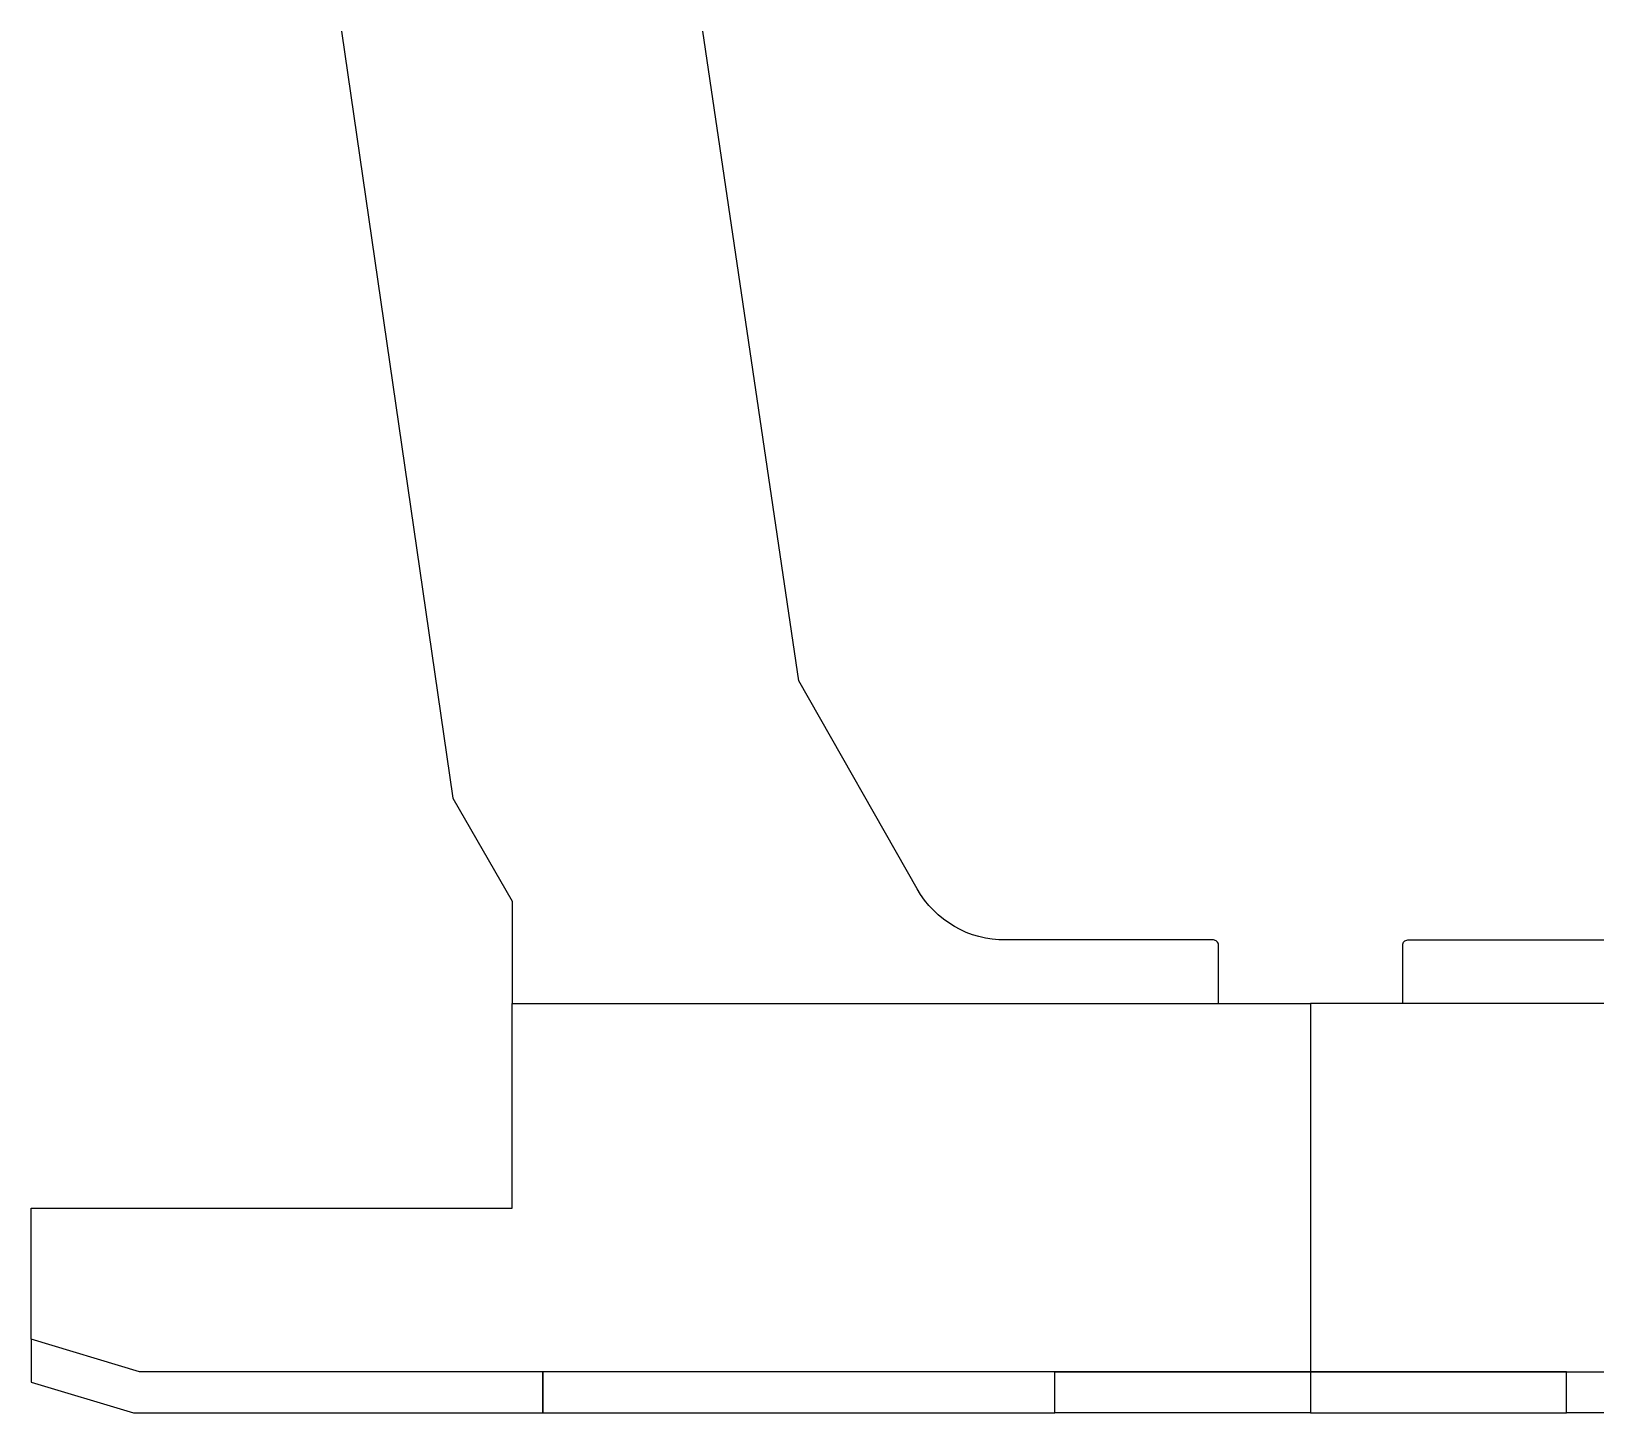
# Model space of a CAD drawing. Extents: x -4754 to 8167, y -19960 to 3942.
# Drawn here: x -3936.2 to -3783.4, y 1751.2 to 1886.2 of the extents above; entities that cross this region are included whole.
import ezdxf

# ---------------------------------------------------------------- set-up
doc = ezdxf.new("R2010")
doc.units = 0
doc.header["$LTSCALE"] = 3
doc.layers.get('0').update_dxf_attribs({"linetype": 'CONTINUOUS'})

# ---------------------------------------------------------------- blocks, each defined once
blk = doc.blocks.new('fender')
at = {"color": 7, "linetype": 'Continuous'}
blk.add_lwpolyline([(-94.69, -0.07), (-83.81, -75), (-78, -85.07), (-78, -95.07)], dxfattribs=at)
for points in [[(-9, -95.07), (-9, -89.37, 0.414214), (-9.5, -88.87), (-29.79, -88.87, -0.272631), (-38.45, -83.87), (-50.01, -63.54), (-59.39, -0.07)], [(9, -95.07), (9, -89.37, -0.414214), (9.5, -88.87), (29.79, -88.87, 0.272631), (38.45, -83.87), (50.01, -63.54), (59.39, -0.07)]]:
    blk.add_lwpolyline(points, format="xyb", dxfattribs=at)
for points in [[(0, -95.07), (0, -131.07), (-114.41, -131.07), (-125, -127.89), (-125, -115.07), (-78, -115.07), (-78, -95.07)], [(0, -95.07), (0, -131.07), (114.41, -131.07), (125, -127.89), (125, -115.07), (78, -115.07), (78, -95.07)], [(-115, -135.07), (-75, -135.07), (-75, -131.07), (-114.41, -131.07), (-125, -127.89), (-125, -132.07)], [(-75, -131.07), (-75, -135.07), (-25, -135.07), (-25, -131.07)], [(0, -131.07), (0, -135.07), (-25, -135.07), (-25, -131.07)], [(0, -131.07), (0, -135.07), (25, -135.07), (25, -131.07)], [(75, -131.07), (75, -135.07), (25, -135.07), (25, -131.07)]]:
    blk.add_lwpolyline(points, close=True, dxfattribs=at)

msp = doc.modelspace()

# ---------------------------------------------------------------- block references
msp.add_blockref('fender', (-3811.213, 1886.233))

doc.saveas('drawing.dxf')
